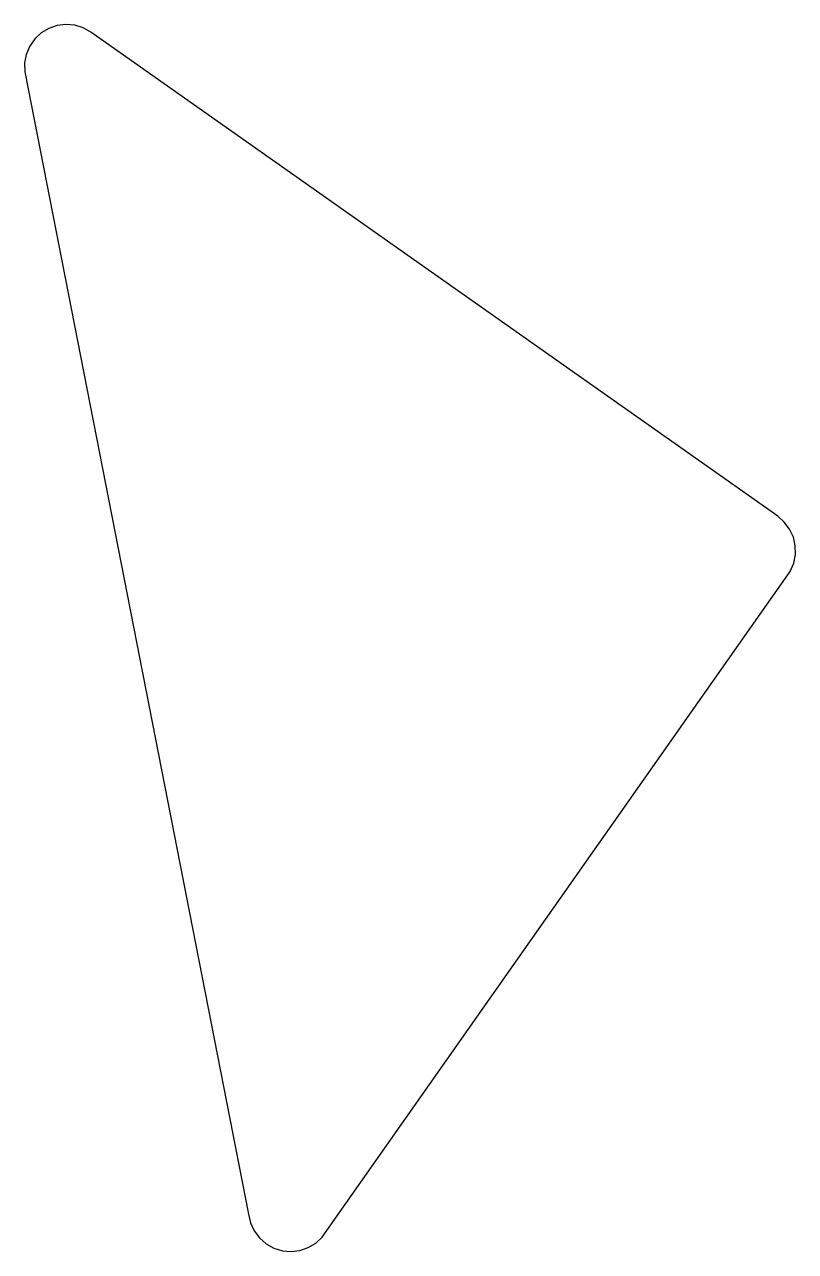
# Model space of a CAD drawing. Header units: metres. Extents: x -31 to 60, y -5 to 140.
import ezdxf

# ---------------------------------------------------------------- set-up
doc = ezdxf.new("R2010")
doc.units = ezdxf.units.M

msp = doc.modelspace()

# ---------------------------------------------------------------- linework, layer by layer
for p, q in [((-28.6051, 139.835), (-29.502, 139.298)), ((-27.6161, 140.174), (-28.6051, 139.835)), ((-26.5784, 140.299), (-27.6161, 140.174)), ((-25.5373, 140.206), (-26.5784, 140.299)), ((-24.5382, 139.899), (-25.5373, 140.206)), ((-23.6249, 139.391), (-24.5382, 139.899)), ((-30.2677, 138.587), (-30.8688, 137.732)), ((-29.502, 139.298), (-30.2677, 138.587)), ((57.6766, 82.0613), (-23.6249, 139.391)), ((-31.2789, 136.77), (-31.4802, 135.745)), ((-30.8688, 137.732), (-31.2789, 136.77)), ((-31.4802, 135.745), (-31.4638, 134.699)), ((-31.4638, 134.699), (-4.96379, -0.600555)), ((58.4643, 81.3741), (57.6766, 82.0613)), ((59.0919, 80.5382), (58.4643, 81.3741)), ((59.532, 79.5901), (59.0919, 80.5382)), ((59.7653, 78.5712), (59.532, 79.5901)), ((59.7817, 77.526), (59.7653, 78.5712)), ((59.5804, 76.5003), (59.7817, 77.526)), ((59.1703, 75.5388), (59.5804, 76.5003)), ((3.76773, -3.28696), (59.1703, 75.5388)), ((-4.96379, -0.600555), (-4.73045, -1.61946)), ((-4.73045, -1.61946), (-4.29037, -2.5676)), ((-4.29037, -2.5676), (-3.6628, -3.4035)), ((-3.6628, -3.4035), (-2.87512, -4.09067)), ((-2.87512, -4.09067), (-1.96179, -4.59906)), ((2.10506, -4.53526), (3.002, -3.99849)), ((3.002, -3.99849), (3.76773, -3.28696)), ((-1.96179, -4.59906), (-0.962723, -4.90643)), ((-0.962723, -4.90643), (0.078415, -4.99937)), ((0.078415, -4.99937), (1.11612, -4.87383)), ((1.11612, -4.87383), (2.10506, -4.53526))]:
    msp.add_line(p, q)

doc.saveas('drawing.dxf')
